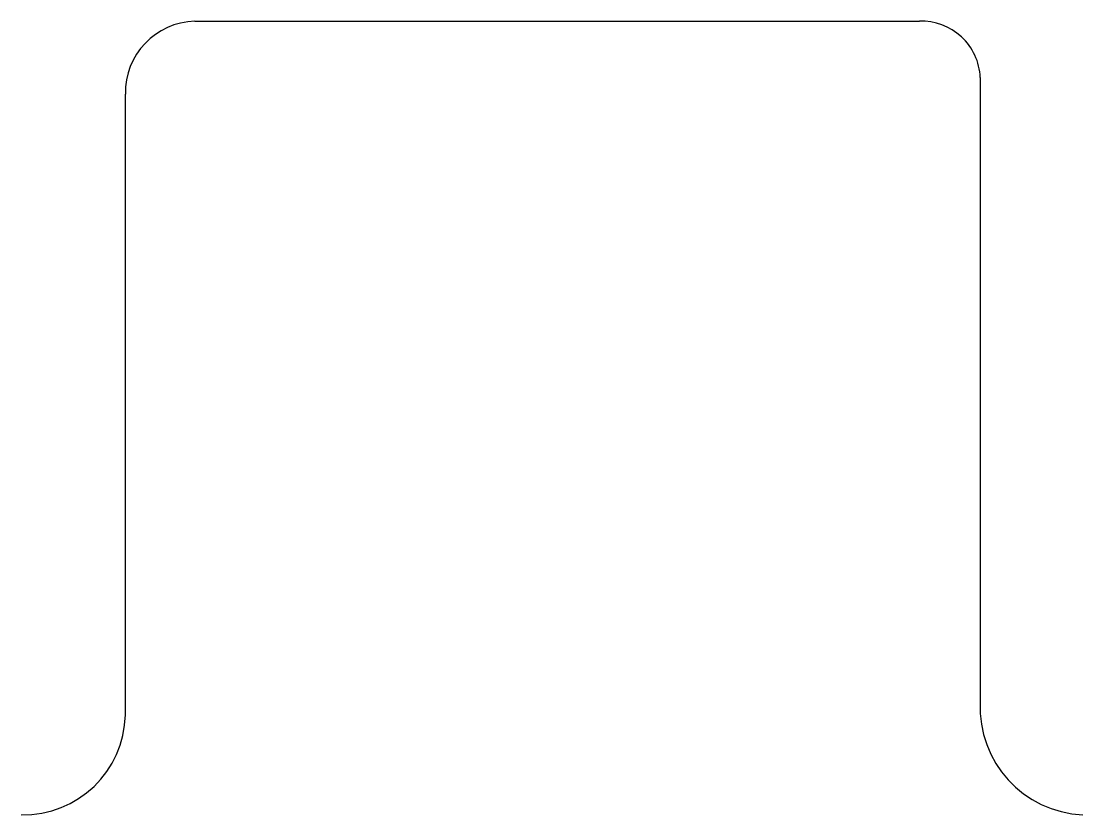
# Model space of a CAD drawing. Header units: millimetres. Extents: x 7 to 260, y -94 to -7.
# Drawn here: x 24.52 to 50.59, y -94.2 to -74.7 of the extents above; entities outside this region: 1.
import ezdxf

# ---------------------------------------------------------------- set-up
doc = ezdxf.new("R2010")
doc.units = ezdxf.units.MM
doc.layers.get('0').update_dxf_attribs({"linetype": 'CONTINUOUS'})

msp = doc.modelspace()

# ---------------------------------------------------------------- linework, layer by layer
for p, q in [((28.785, -74.7), (46.58, -74.7)), ((48.075, -76.082), (48.075, -91.44)), ((27.075, -91.745), (27.075, -76.493))]:
    msp.add_line(p, q)
msp.add_circle((9, -9), 1.994)
for centre, radius, start, end in [((28.827, -76.452), 1.752, 91.3618, 181.3546), ((46.637, -76.138), 1.439, 2.2179, 92.2556), ((50.715, -91.56), 2.643, 177.3974, 267.3944), ((24.569, -91.694), 2.507, 268.8179, 358.8156)]:
    msp.add_arc(centre, radius, start, end)

doc.saveas('drawing.dxf')
